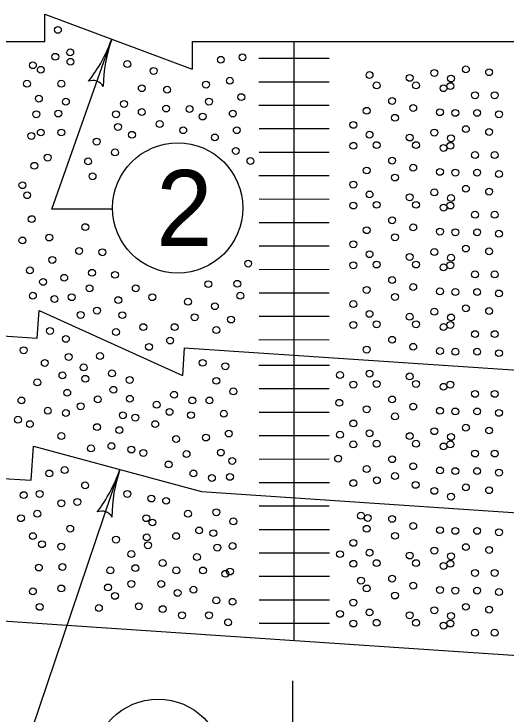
# Model space of a CAD drawing. Extents: x 1007 to 1035.5, y 1000.5 to 1021.5.
# Drawn here: x 1021.791 to 1023.089, y 1009.749 to 1011.594 of the extents above; entities that cross this region are included whole.
import ezdxf

# ---------------------------------------------------------------- set-up
doc = ezdxf.new("R2010")
doc.units = 0
doc.layers.add('Level 1', color=7, linetype='Continuous')

msp = doc.modelspace()

# ---------------------------------------------------------------- linework, layer by layer
at = {"layer": 'Level 1'}
for p, q in [((1021.8725, 1011.521), (1021.8725, 1011.5938)), ((1021.8725, 1011.5938), (1022.261, 1011.4481)), ((1020.4891, 1011.521), (1021.8725, 1011.521)), ((1021.8914, 1011.0794), (1022.049, 1011.5276)), ((1022.261, 1011.521), (1024.3372, 1011.521)), ((1022.261, 1011.521), (1022.261, 1011.4481)), ((1022.5303, 1010.6949), (1022.5303, 1011.521)), ((1022.4375, 1011.4772), (1022.6229, 1011.4772)), ((1022.4375, 1011.4153), (1022.6229, 1011.4154)), ((1022.4375, 1011.3536), (1022.6229, 1011.3535)), ((1022.4376, 1011.2918), (1022.6229, 1011.2918)), ((1022.4376, 1011.2299), (1022.6229, 1011.23)), ((1022.4375, 1011.1682), (1022.6229, 1011.1682)), ((1022.4375, 1011.1682), (1022.6229, 1011.1682)), ((1022.4376, 1011.1064), (1022.6229, 1011.1063)), ((1022.0515, 1011.0794), (1021.8914, 1011.0794)), ((1022.4376, 1011.0445), (1022.623, 1011.0446)), ((1022.4376, 1010.9828), (1022.623, 1010.9828)), ((1022.4376, 1010.921), (1022.623, 1010.9211)), ((1022.4376, 1010.8593), (1022.6229, 1010.8592)), ((1020.4891, 1010.8309), (1021.8528, 1010.74)), ((1021.8528, 1010.74), (1021.8577, 1010.8127)), ((1021.8577, 1010.8127), (1022.2357, 1010.6414)), ((1022.4376, 1010.7975), (1022.6229, 1010.7974)), ((1022.4375, 1010.7358), (1022.6228, 1010.7357)), ((1022.2405, 1010.7142), (1022.2357, 1010.6414)), ((1022.2405, 1010.7142), (1024.41, 1010.5696)), ((1022.5305, 1009.945), (1022.5303, 1010.6949)), ((1022.5305, 1009.945), (1022.5303, 1010.6943)), ((1022.4375, 1010.6686), (1022.6231, 1010.6687)), ((1022.4377, 1010.6068), (1022.623, 1010.6068)), ((1022.4377, 1010.545), (1022.623, 1010.545)), ((1022.4377, 1010.4833), (1022.6229, 1010.4832)), ((1020.4891, 1010.4551), (1021.8368, 1010.3653)), ((1021.8368, 1010.3653), (1021.8428, 1010.4551)), ((1021.8428, 1010.4551), (1022.2858, 1010.3353)), ((1022.4378, 1010.4213), (1022.623, 1010.4214)), ((1021.8108, 1009.6278), (1022.0705, 1010.3935)), ((1022.4376, 1010.3595), (1022.6232, 1010.3596)), ((1022.2858, 1010.3353), (1024.3381, 1010.1985)), ((1022.4376, 1010.2978), (1022.623, 1010.2978)), ((1022.4376, 1010.2358), (1022.6231, 1010.236)), ((1022.4378, 1010.1742), (1022.6231, 1010.1742)), ((1022.4378, 1010.1123), (1022.6232, 1010.1124)), ((1020.4891, 1010.0793), (1031.7607, 1009.3278)), ((1022.4377, 1010.0505), (1022.6231, 1010.0506)), ((1022.4378, 1009.9887), (1022.6231, 1009.9888)), ((1022.5268, 1008.4558), (1022.5268, 1009.8366))]:
    msp.add_line(p, q, dxfattribs=at)
for centre, radius in [((1021.9071, 1011.552), 0.00903), ((1021.9396, 1011.4928), 0.00903), ((1021.9002, 1011.481), 0.00903), ((1022.3369, 1011.4731), 0.00903), ((1022.394, 1011.4799), 0.00903), ((1021.8411, 1011.4589), 0.00903), ((1021.9402, 1011.4679), 0.00903), ((1022.0905, 1011.4619), 0.00903), ((1021.8621, 1011.4468), 0.00903), ((1022.1596, 1011.4438), 0.00903), ((1022.9001, 1011.4386), 0.00903), ((1022.9831, 1011.4478), 0.00903), ((1023.0445, 1011.4404), 0.00903), ((1022.3606, 1011.418), 0.00903), ((1022.7291, 1011.433), 0.00903), ((1022.8351, 1011.4256), 0.00903), ((1022.9441, 1011.4237), 0.00903), ((1021.8255, 1011.4102), 0.00903), ((1021.916, 1011.4102), 0.00903), ((1022.2978, 1011.4078), 0.00903), ((1022.7477, 1011.4057), 0.00903), ((1022.8517, 1011.4057), 0.00903), ((1022.9423, 1011.4038), 0.00903), ((1022.1284, 1011.3983), 0.00903), ((1022.1953, 1011.3944), 0.00903), ((1022.9242, 1011.3983), 0.00903), ((1021.857, 1011.3708), 0.00903), ((1021.9282, 1011.3628), 0.00903), ((1022.3055, 1011.3629), 0.00903), ((1022.3909, 1011.3748), 0.00903), ((1022.7886, 1011.3648), 0.00903), ((1023.0073, 1011.3797), 0.00903), ((1023.0593, 1011.3797), 0.00903), ((1022.0815, 1011.3568), 0.00903), ((1022.1926, 1011.3448), 0.00903), ((1022.8443, 1011.3463), 0.00903), ((1021.8501, 1011.3297), 0.00903), ((1021.9081, 1011.3315), 0.00903), ((1022.0604, 1011.3297), 0.00903), ((1022.1284, 1011.3354), 0.00903), ((1022.2543, 1011.3433), 0.00903), ((1022.3684, 1011.3315), 0.00903), ((1022.7217, 1011.3388), 0.00903), ((1022.9149, 1011.3351), 0.00903), ((1022.9553, 1011.3333), 0.00903), ((1023.0129, 1011.3333), 0.00903), ((1023.0705, 1011.3295), 0.00903), ((1022.2888, 1011.3237), 0.00903), ((1022.7961, 1011.3203), 0.00903), ((1022.0655, 1011.2961), 0.00903), ((1022.1756, 1011.3039), 0.00903), ((1022.6865, 1011.3017), 0.00903), ((1022.9831, 1011.2905), 0.00903), ((1021.8373, 1011.2725), 0.00903), ((1021.8621, 1011.2816), 0.00903), ((1021.9162, 1011.2816), 0.00903), ((1022.1025, 1011.2756), 0.00903), ((1022.2377, 1011.2877), 0.00903), ((1022.3789, 1011.2877), 0.00903), ((1022.7291, 1011.2757), 0.00903), ((1022.9001, 1011.2813), 0.00903), ((1023.0445, 1011.2831), 0.00903), ((1022.0093, 1011.2576), 0.00903), ((1022.3212, 1011.2685), 0.00903), ((1022.8351, 1011.2683), 0.00903), ((1022.9441, 1011.2663), 0.00903), ((1022.2231, 1011.0827), 0.1716), ((1022.3763, 1011.2331), 0.00903), ((1022.6865, 1011.2465), 0.00903), ((1022.7477, 1011.2483), 0.00903), ((1022.8517, 1011.2483), 0.00903), ((1022.9242, 1011.2409), 0.00903), ((1022.9423, 1011.2465), 0.00903), ((1021.8801, 1011.2155), 0.00903), ((1022.0576, 1011.2292), 0.00903), ((1023.0073, 1011.2223), 0.00903), ((1023.0593, 1011.2223), 0.00903), ((1021.9868, 1011.2056), 0.00903), ((1022.415, 1011.2065), 0.00903), ((1022.7886, 1011.2075), 0.00903), ((1021.8451, 1011.1938), 0.00903), ((1022.7217, 1011.1815), 0.00903), ((1022.8443, 1011.1889), 0.00903), ((1022.9149, 1011.1778), 0.00903), ((1021.9986, 1011.1663), 0.00903), ((1022.7961, 1011.1629), 0.00903), ((1022.9553, 1011.1759), 0.00903), ((1023.0129, 1011.1759), 0.00903), ((1023.0705, 1011.1722), 0.00903), ((1021.8136, 1011.1427), 0.00903), ((1022.6865, 1011.1443), 0.00903), ((1022.9001, 1011.1239), 0.00903), ((1022.9831, 1011.1332), 0.00903), ((1023.0445, 1011.1258), 0.00903), ((1021.8261, 1011.1163), 0.00903), ((1022.7291, 1011.1183), 0.00903), ((1022.8351, 1011.1109), 0.00903), ((1022.9441, 1011.109), 0.00903), ((1022.6865, 1011.0892), 0.00903), ((1022.7477, 1011.091), 0.00903), ((1022.8517, 1011.091), 0.00903), ((1022.9423, 1011.0892), 0.00903), ((1022.9242, 1011.0836), 0.00903), ((1021.8381, 1011.0533), 0.00903), ((1022.7886, 1011.0502), 0.00903), ((1023.0073, 1011.065), 0.00903), ((1023.0593, 1011.065), 0.00903), ((1021.9793, 1011.0323), 0.00903), ((1022.8443, 1011.0316), 0.00903), ((1022.7217, 1011.0242), 0.00903), ((1022.9149, 1011.0204), 0.00903), ((1022.9553, 1011.0186), 0.00903), ((1023.0129, 1011.0186), 0.00903), ((1023.0705, 1011.0148), 0.00903), ((1021.8136, 1010.9971), 0.00903), ((1021.8845, 1011.0049), 0.00903), ((1022.7961, 1011.0056), 0.00903), ((1022.6865, 1010.987), 0.00903), ((1022.9831, 1010.9758), 0.00903), ((1021.9631, 1010.9695), 0.00903), ((1022.0244, 1010.9661), 0.00903), ((1022.7291, 1010.961), 0.00903), ((1022.9001, 1010.9666), 0.00903), ((1023.0445, 1010.9684), 0.00903), ((1021.8924, 1010.9459), 0.00903), ((1022.8351, 1010.9536), 0.00903), ((1022.9441, 1010.9517), 0.00903), ((1022.409, 1010.9361), 0.00903), ((1022.6865, 1010.9318), 0.00903), ((1022.7477, 1010.9337), 0.00903), ((1022.8517, 1010.9337), 0.00903), ((1022.9242, 1010.9263), 0.00903), ((1022.9423, 1010.9318), 0.00903), ((1021.8333, 1010.9183), 0.00903), ((1021.9973, 1010.912), 0.00903), ((1022.0576, 1010.9066), 0.00903), ((1023.0073, 1010.9077), 0.00903), ((1023.0593, 1010.9077), 0.00903), ((1021.8681, 1010.888), 0.00903), ((1021.9238, 1010.8987), 0.00903), ((1022.3802, 1010.883), 0.00903), ((1022.7886, 1010.8928), 0.00903), ((1021.9907, 1010.8712), 0.00903), ((1022.1126, 1010.8712), 0.00903), ((1022.3038, 1010.882), 0.00903), ((1022.7217, 1010.8668), 0.00903), ((1022.8443, 1010.8743), 0.00903), ((1021.8412, 1010.8515), 0.00903), ((1021.9435, 1010.8476), 0.00903), ((1022.156, 1010.8476), 0.00903), ((1022.3881, 1010.8515), 0.00903), ((1022.7961, 1010.8483), 0.00903), ((1022.9149, 1010.8631), 0.00903), ((1022.9553, 1010.8613), 0.00903), ((1023.0129, 1010.8613), 0.00903), ((1023.0705, 1010.8575), 0.00903), ((1021.8981, 1010.8429), 0.00903), ((1022.0664, 1010.8399), 0.00903), ((1022.2504, 1010.8358), 0.00903), ((1022.6865, 1010.8297), 0.00903), ((1022.0104, 1010.8122), 0.00903), ((1022.3212, 1010.8239), 0.00903), ((1022.9001, 1010.8093), 0.00903), ((1022.9831, 1010.8185), 0.00903), ((1023.0445, 1010.8111), 0.00903), ((1021.9672, 1010.8008), 0.00903), ((1022.0772, 1010.8003), 0.00903), ((1022.2677, 1010.7948), 0.00903), ((1022.7291, 1010.8037), 0.00903), ((1022.8351, 1010.7963), 0.00903), ((1022.9441, 1010.7943), 0.00903), ((1022.3639, 1010.7888), 0.00903), ((1022.6865, 1010.7745), 0.00903), ((1022.7477, 1010.7763), 0.00903), ((1022.8517, 1010.7763), 0.00903), ((1022.9423, 1010.7745), 0.00903), ((1021.8861, 1010.7588), 0.00903), ((1022.0604, 1010.7558), 0.00903), ((1022.1323, 1010.7688), 0.00903), ((1022.215, 1010.7688), 0.00903), ((1022.3251, 1010.761), 0.00903), ((1022.9242, 1010.7689), 0.00903), ((1021.9282, 1010.7378), 0.00903), ((1022.7886, 1010.7355), 0.00903), ((1023.0073, 1010.7503), 0.00903), ((1023.0593, 1010.7503), 0.00903), ((1022.1476, 1010.7168), 0.00903), ((1022.2031, 1010.7335), 0.00903), ((1022.8443, 1010.7169), 0.00903), ((1021.8171, 1010.7078), 0.00903), ((1022.7217, 1010.7095), 0.00903), ((1022.9149, 1010.7058), 0.00903), ((1022.9553, 1010.7039), 0.00903), ((1023.0129, 1010.7039), 0.00903), ((1023.0705, 1010.7002), 0.00903), ((1021.9356, 1010.6902), 0.00903), ((1022.0183, 1010.6927), 0.00903), ((1021.8726, 1010.6744), 0.00903), ((1021.975, 1010.6627), 0.00903), ((1022.2888, 1010.6747), 0.00903), ((1022.3489, 1010.6657), 0.00903), ((1022.0497, 1010.6469), 0.00903), ((1022.6511, 1010.6426), 0.00903), ((1022.7291, 1010.6463), 0.00903), ((1021.9192, 1010.6416), 0.00903), ((1021.9793, 1010.6326), 0.00903), ((1022.0965, 1010.6296), 0.00903), ((1022.3251, 1010.6273), 0.00903), ((1022.8351, 1010.6389), 0.00903), ((1021.853, 1010.6233), 0.00903), ((1022.6865, 1010.6172), 0.00903), ((1022.7477, 1010.619), 0.00903), ((1022.8517, 1010.619), 0.00903), ((1022.9242, 1010.6116), 0.00903), ((1022.9423, 1010.6172), 0.00903), ((1021.9317, 1010.5958), 0.00903), ((1022.0536, 1010.6037), 0.00903), ((1022.2136, 1010.5905), 0.00903), ((1022.3699, 1010.5996), 0.00903), ((1023.0073, 1010.593), 0.00903), ((1023.0593, 1010.593), 0.00903), ((1021.8111, 1010.5755), 0.00903), ((1022.0123, 1010.5785), 0.00903), ((1022.097, 1010.58), 0.00903), ((1022.2617, 1010.5755), 0.00903), ((1022.3068, 1010.5755), 0.00903), ((1022.6493, 1010.5695), 0.00903), ((1022.7886, 1010.5782), 0.00903), ((1021.9671, 1010.5603), 0.00903), ((1022.1677, 1010.5643), 0.00903), ((1022.7217, 1010.5522), 0.00903), ((1022.8443, 1010.5596), 0.00903), ((1021.8806, 1010.5486), 0.00903), ((1021.9282, 1010.5425), 0.00903), ((1022.0785, 1010.5364), 0.00903), ((1022.2016, 1010.5455), 0.00903), ((1022.2582, 1010.5368), 0.00903), ((1022.3448, 1010.5407), 0.00903), ((1022.7961, 1010.5336), 0.00903), ((1022.9149, 1010.5484), 0.00903), ((1022.9553, 1010.5466), 0.00903), ((1023.0129, 1010.5466), 0.00903), ((1023.0705, 1010.5428), 0.00903), ((1021.8019, 1010.5249), 0.00903), ((1022.1115, 1010.5304), 0.00903), ((1022.6865, 1010.515), 0.00903), ((1021.8333, 1010.5132), 0.00903), ((1022.0104, 1010.5053), 0.00903), ((1022.0694, 1010.4974), 0.00903), ((1022.1638, 1010.5132), 0.00903), ((1022.9831, 1010.5038), 0.00903), ((1023.0445, 1010.4964), 0.00903), ((1021.916, 1010.4817), 0.00903), ((1022.2976, 1010.4778), 0.00903), ((1022.3579, 1010.4884), 0.00903), ((1022.6511, 1010.4853), 0.00903), ((1022.7291, 1010.489), 0.00903), ((1022.8351, 1010.4816), 0.00903), ((1022.9001, 1010.4946), 0.00903), ((1022.9441, 1010.4797), 0.00903), ((1022.2189, 1010.4738), 0.00903), ((1022.6865, 1010.4598), 0.00903), ((1022.7477, 1010.4617), 0.00903), ((1022.8517, 1010.4617), 0.00903), ((1022.9423, 1010.4598), 0.00903), ((1021.9943, 1010.4493), 0.00903), ((1022.0484, 1010.4553), 0.00903), ((1022.1009, 1010.4463), 0.00903), ((1022.9242, 1010.4543), 0.00903), ((1022.1326, 1010.4373), 0.00903), ((1022.2465, 1010.4344), 0.00903), ((1022.3369, 1010.4384), 0.00903), ((1022.6463, 1010.4223), 0.00903), ((1023.0073, 1010.4357), 0.00903), ((1023.0593, 1010.4357), 0.00903), ((1022.1992, 1010.4069), 0.00903), ((1022.3669, 1010.4163), 0.00903), ((1022.7886, 1010.4208), 0.00903), ((1021.9252, 1010.3923), 0.00903), ((1022.7217, 1010.3948), 0.00903), ((1022.8443, 1010.4023), 0.00903), ((1022.9149, 1010.3911), 0.00903), ((1022.9553, 1010.3893), 0.00903), ((1023.0129, 1010.3893), 0.00903), ((1023.0705, 1010.3855), 0.00903), ((1021.8845, 1010.3833), 0.00903), ((1022.2647, 1010.3833), 0.00903), ((1022.3133, 1010.3715), 0.00903), ((1022.3609, 1010.3742), 0.00903), ((1022.7961, 1010.3763), 0.00903), ((1021.9789, 1010.3518), 0.00903), ((1022.6865, 1010.3577), 0.00903), ((1022.7485, 1010.3652), 0.00903), ((1022.8506, 1010.3532), 0.00903), ((1021.8591, 1010.3292), 0.00903), ((1022.0905, 1010.3292), 0.00903), ((1022.9001, 1010.3373), 0.00903), ((1022.9831, 1010.3465), 0.00903), ((1023.0445, 1010.3391), 0.00903), ((1021.8171, 1010.3261), 0.00903), ((1022.1536, 1010.3171), 0.00903), ((1022.1926, 1010.3111), 0.00903), ((1022.9441, 1010.3223), 0.00903), ((1021.916, 1010.3046), 0.00903), ((1021.9582, 1010.3081), 0.00903), ((1021.853, 1010.2771), 0.00903), ((1022.2504, 1010.2771), 0.00903), ((1022.3251, 1010.281), 0.00903), ((1021.8097, 1010.2653), 0.00903), ((1022.1402, 1010.2653), 0.00903), ((1022.3699, 1010.257), 0.00903), ((1022.7064, 1010.272), 0.00903), ((1022.7245, 1010.266), 0.00903), ((1022.7886, 1010.2635), 0.00903), ((1021.9396, 1010.2378), 0.00903), ((1022.1566, 1010.254), 0.00903), ((1022.7217, 1010.2375), 0.00903), ((1022.8443, 1010.2449), 0.00903), ((1022.2797, 1010.233), 0.00903), ((1022.3172, 1010.2259), 0.00903), ((1022.7961, 1010.2189), 0.00903), ((1022.9149, 1010.2338), 0.00903), ((1022.9553, 1010.2319), 0.00903), ((1023.0129, 1010.2319), 0.00903), ((1023.0705, 1010.2282), 0.00903), ((1021.8412, 1010.2181), 0.00903), ((1022.0604, 1010.2089), 0.00903), ((1022.1416, 1010.2149), 0.00903), ((1022.2189, 1010.2181), 0.00903), ((1022.6865, 1010.2003), 0.00903), ((1021.8651, 1010.1969), 0.00903), ((1021.916, 1010.1905), 0.00903), ((1022.1446, 1010.1939), 0.00903), ((1022.3278, 1010.1879), 0.00903), ((1022.3677, 1010.192), 0.00903), ((1022.9831, 1010.1892), 0.00903), ((1023.0445, 1010.1818), 0.00903), ((1022.1009, 1010.1708), 0.00903), ((1022.274, 1010.163), 0.00903), ((1022.6511, 1010.1706), 0.00903), ((1022.7291, 1010.1743), 0.00903), ((1022.8351, 1010.1669), 0.00903), ((1022.9001, 1010.1799), 0.00903), ((1022.9441, 1010.165), 0.00903), ((1022.1835, 1010.1473), 0.00903), ((1022.6865, 1010.1452), 0.00903), ((1022.7477, 1010.147), 0.00903), ((1022.8517, 1010.147), 0.00903), ((1022.9423, 1010.1452), 0.00903), ((1021.857, 1010.1354), 0.00903), ((1021.9192, 1010.1368), 0.00903), ((1022.0454, 1010.1278), 0.00903), ((1022.1115, 1010.1338), 0.00903), ((1022.2196, 1010.1278), 0.00903), ((1022.2897, 1010.1276), 0.00903), ((1022.9242, 1010.1396), 0.00903), ((1022.3489, 1010.1188), 0.00903), ((1022.3609, 1010.1248), 0.00903), ((1023.0073, 1010.121), 0.00903), ((1023.0593, 1010.121), 0.00903), ((1022.1009, 1010.0922), 0.00903), ((1022.1796, 1010.0922), 0.00903), ((1022.7064, 1010.1008), 0.00903), ((1022.7886, 1010.1062), 0.00903), ((1021.8412, 1010.0725), 0.00903), ((1021.916, 1010.0803), 0.00903), ((1022.0394, 1010.0828), 0.00903), ((1022.2647, 1010.0768), 0.00903), ((1022.7217, 1010.0802), 0.00903), ((1022.8443, 1010.0876), 0.00903), ((1022.9149, 1010.0764), 0.00903), ((1022.9553, 1010.0746), 0.00903), ((1023.0129, 1010.0746), 0.00903), ((1023.0705, 1010.0708), 0.00903), ((1022.0576, 1010.0607), 0.00903), ((1022.2228, 1010.0686), 0.00903), ((1022.7961, 1010.0616), 0.00903), ((1022.3251, 1010.0489), 0.00903), ((1022.3677, 1010.0451), 0.00903), ((1022.6865, 1010.043), 0.00903), ((1021.8591, 1010.0317), 0.00903), ((1022.0153, 1010.0287), 0.00903), ((1022.1206, 1010.0332), 0.00903), ((1022.1836, 1010.0257), 0.00903), ((1022.7291, 1010.017), 0.00903), ((1022.9001, 1010.0226), 0.00903), ((1022.9831, 1010.0318), 0.00903), ((1023.0445, 1010.0244), 0.00903), ((1022.2346, 1010.0095), 0.00903), ((1022.3055, 1010.0095), 0.00903), ((1022.6511, 1010.0133), 0.00903), ((1022.8351, 1010.0096), 0.00903), ((1022.9441, 1010.0077), 0.00903), ((1022.3561, 1009.9909), 0.00903), ((1022.6865, 1009.9878), 0.00903), ((1022.7477, 1009.9897), 0.00903), ((1022.8517, 1009.9897), 0.00903), ((1022.9242, 1009.9823), 0.00903), ((1022.9423, 1009.9878), 0.00903), ((1023.0073, 1009.9637), 0.00903), ((1023.0593, 1009.9637), 0.00903), ((1022.1713, 1009.6169), 0.1716)]:
    msp.add_circle(centre, radius, dxfattribs=at)
for centre, radius, start, end in [((1021.6805, 1011.6572), 0.3906, 321.9746, 340.6213), ((1022.4175, 1011.398), 0.3906, 160.6274, 179.2962), ((1022.4175, 1011.398), 0.3906, 160.6152, 160.6274), ((1021.9997, 1011.3875), 0.0312, 29.402, 111.5187), ((1021.7006, 1010.519), 0.3906, 322.6097, 341.2564), ((1022.4404, 1010.268), 0.3906, 161.2626, 179.9313), ((1022.4404, 1010.268), 0.3906, 161.2503, 161.2626), ((1022.0227, 1010.2528), 0.0312, 30.0371, 112.1538)]:
    msp.add_arc(centre, radius, start, end, dxfattribs=at)

# ---------------------------------------------------------------- texts
msp.add_text('2', height=0.2, dxfattribs=at).set_placement((1022.1664, 1010.9827))

doc.saveas('drawing.dxf')
